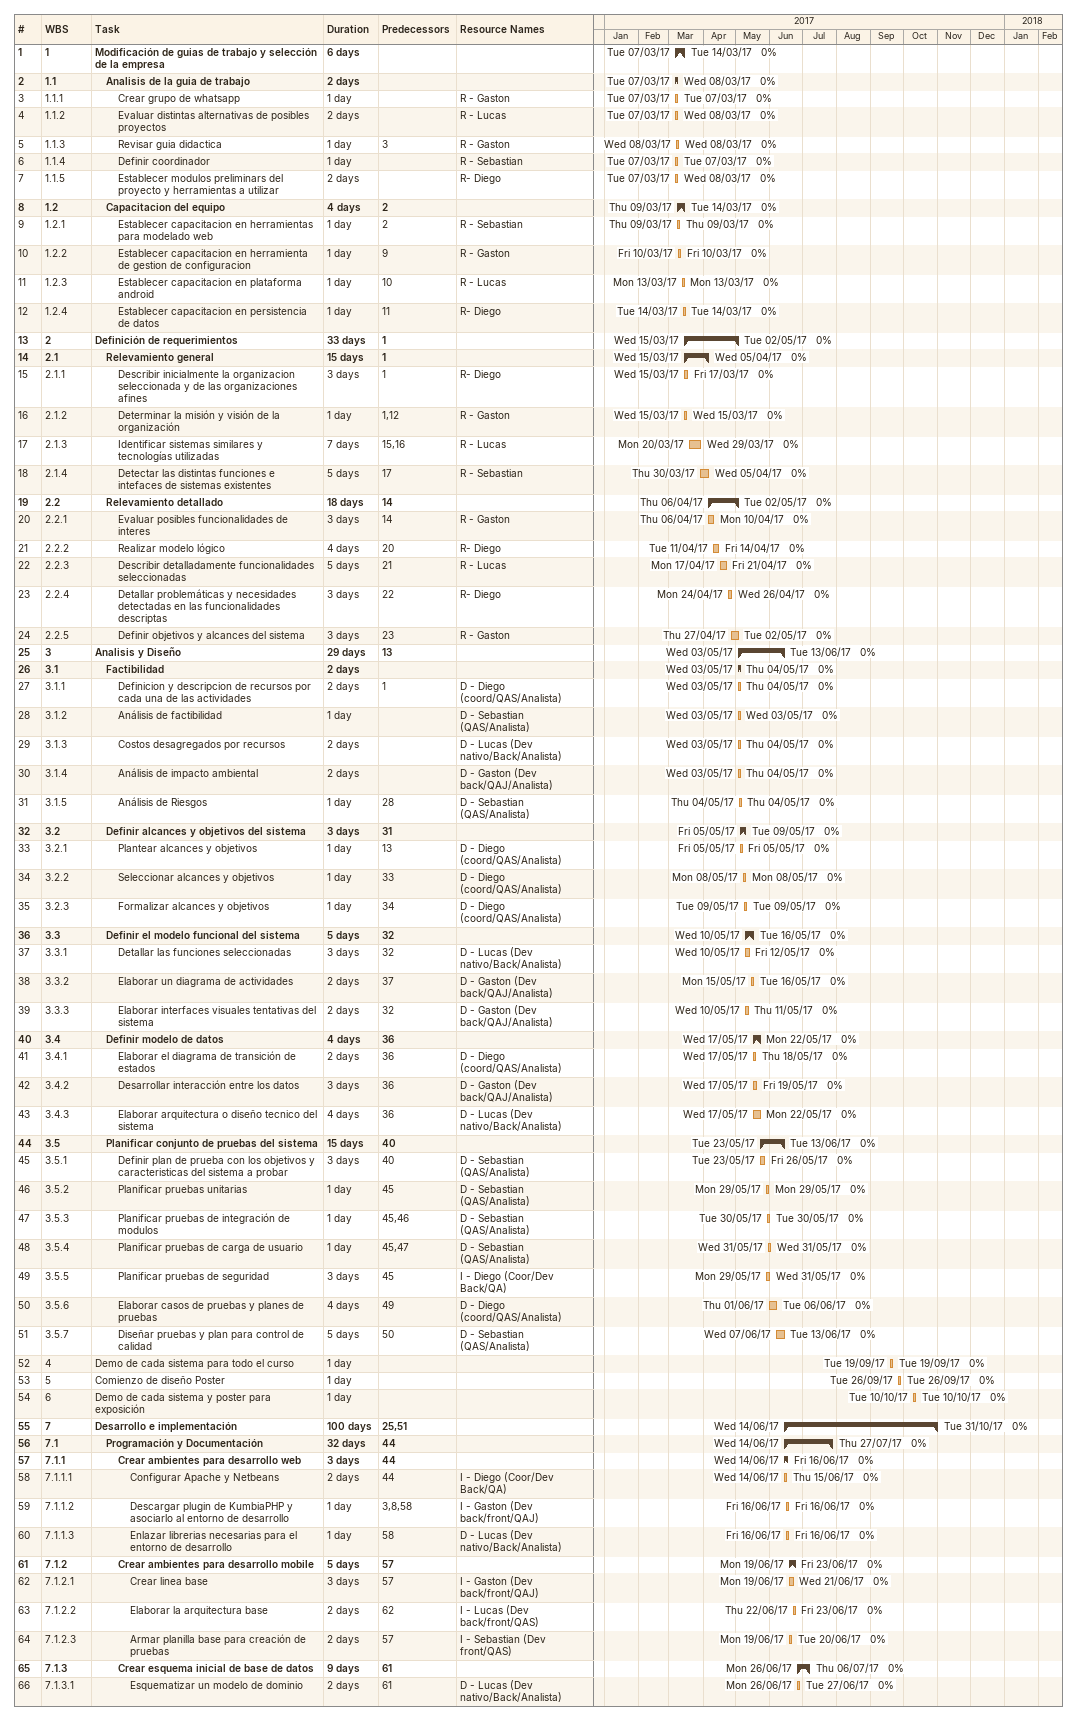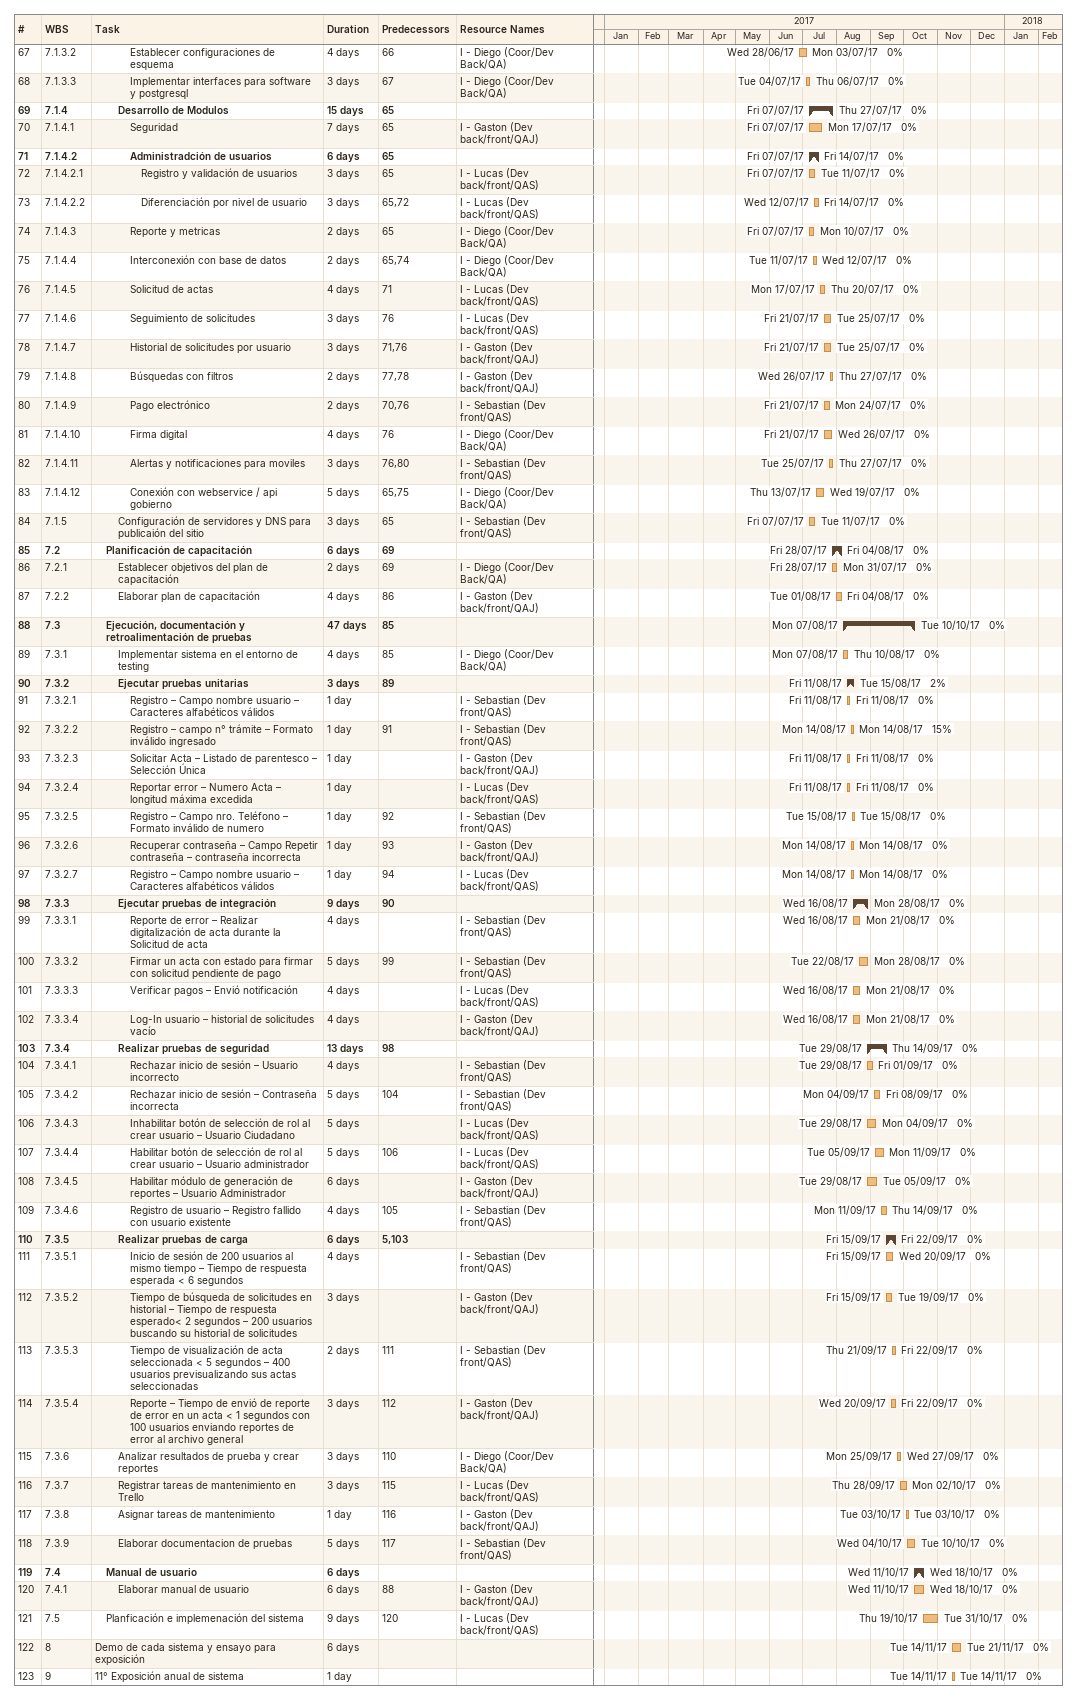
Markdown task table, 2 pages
| ID | WBS | Task | Duration | Start | Finish | Predecessors | Resources | % complete |
|---|---|---|---|---|---|---|---|---|
| 1 | 1 | **Modificación de guias de trabajo y selección de la empresa** | 6d | 2017-03-07 | 2017-03-14 |  |  | 0 |
| 2 | 1.1 | **Analisis de la guia de trabajo** | 2d | 2017-03-07 | 2017-03-08 |  |  | 0 |
| 3 | 1.1.1 | Crear grupo de whatsapp | 1d | 2017-03-07 | 2017-03-07 |  | R - Gaston | 0 |
| 4 | 1.1.2 | Evaluar distintas alternativas de posibles proyectos | 2d | 2017-03-07 | 2017-03-08 |  | R - Lucas | 0 |
| 5 | 1.1.3 | Revisar guia didactica | 1d | 2017-03-08 | 2017-03-08 | 3 | R - Gaston | 0 |
| 6 | 1.1.4 | Definir coordinador | 1d | 2017-03-07 | 2017-03-07 |  | R - Sebastian | 0 |
| 7 | 1.1.5 | Establecer modulos preliminars del proyecto y herramientas a utilizar | 2d | 2017-03-07 | 2017-03-08 |  | R- Diego | 0 |
| 8 | 1.2 | **Capacitacion del equipo** | 4d | 2017-03-09 | 2017-03-14 | 2 |  | 0 |
| 9 | 1.2.1 | Establecer capacitacion en herramientas para modelado web | 1d | 2017-03-09 | 2017-03-09 | 2 | R - Sebastian | 0 |
| 10 | 1.2.2 | Establecer capacitacion en herramienta de gestion de configuracion | 1d | 2017-03-10 | 2017-03-10 | 9 | R - Gaston | 0 |
| 11 | 1.2.3 | Establecer capacitacion en plataforma android | 1d | 2017-03-13 | 2017-03-13 | 10 | R - Lucas | 0 |
| 12 | 1.2.4 | Establecer capacitacion en persistencia de datos | 1d | 2017-03-14 | 2017-03-14 | 11 | R- Diego | 0 |
| 13 | 2 | **Definición de requerimientos** | 33d | 2017-03-15 | 2017-05-02 | 1 |  | 0 |
| 14 | 2.1 | **Relevamiento general** | 15d | 2017-03-15 | 2017-04-05 | 1 |  | 0 |
| 15 | 2.1.1 | Describir inicialmente la organizacion seleccionada y de las organizaciones afines | 3d | 2017-03-15 | 2017-03-17 | 1 | R- Diego | 0 |
| 16 | 2.1.2 | Determinar la misión y visión de la organización | 1d | 2017-03-15 | 2017-03-15 | 1, 12 | R - Gaston | 0 |
| 17 | 2.1.3 | Identificar sistemas similares y tecnologías utilizadas | 7d | 2017-03-20 | 2017-03-29 | 15, 16 | R - Lucas | 0 |
| 18 | 2.1.4 | Detectar las distintas funciones e intefaces de sistemas existentes | 5d | 2017-03-30 | 2017-04-05 | 17 | R - Sebastian | 0 |
| 19 | 2.2 | **Relevamiento detallado** | 18d | 2017-04-06 | 2017-05-02 | 14 |  | 0 |
| 20 | 2.2.1 | Evaluar posibles funcionalidades de interes | 3d | 2017-04-06 | 2017-04-10 | 14 | R - Gaston | 0 |
| 21 | 2.2.2 | Realizar modelo lógico | 4d | 2017-04-11 | 2017-04-14 | 20 | R- Diego | 0 |
| 22 | 2.2.3 | Describir detalladamente funcionalidades seleccionadas | 5d | 2017-04-17 | 2017-04-21 | 21 | R - Lucas | 0 |
| 23 | 2.2.4 | Detallar problemáticas y necesidades detectadas en las funcionalidades descriptas | 3d | 2017-04-24 | 2017-04-26 | 22 | R- Diego | 0 |
| 24 | 2.2.5 | Definir objetivos y alcances del sistema | 3d | 2017-04-27 | 2017-05-02 | 23 | R - Gaston | 0 |
| 25 | 3 | **Analisis y Diseño** | 29d | 2017-05-03 | 2017-06-13 | 13 |  | 0 |
| 26 | 3.1 | **Factibilidad** | 2d | 2017-05-03 | 2017-05-04 |  |  | 0 |
| 27 | 3.1.1 | Definicion y descripcion de recursos por cada una de las actividades | 2d | 2017-05-03 | 2017-05-04 | 1 | D - Diego (coord/QAS/Analista) | 0 |
| 28 | 3.1.2 | Análisis de factibilidad | 1d | 2017-05-03 | 2017-05-03 |  | D - Sebastian (QAS/Analista) | 0 |
| 29 | 3.1.3 | Costos desagregados por recursos | 2d | 2017-05-03 | 2017-05-04 |  | D - Lucas (Dev nativo/Back/Analista) | 0 |
| 30 | 3.1.4 | Análisis de impacto ambiental | 2d | 2017-05-03 | 2017-05-04 |  | D - Gaston (Dev back/QAJ/Analista) | 0 |
| 31 | 3.1.5 | Análisis de Riesgos | 1d | 2017-05-04 | 2017-05-04 | 28 | D - Sebastian (QAS/Analista) | 0 |
| 32 | 3.2 | **Definir alcances y objetivos del sistema** | 3d | 2017-05-05 | 2017-05-09 | 31 |  | 0 |
| 33 | 3.2.1 | Plantear alcances y objetivos | 1d | 2017-05-05 | 2017-05-05 | 13 | D - Diego (coord/QAS/Analista) | 0 |
| 34 | 3.2.2 | Seleccionar alcances y objetivos | 1d | 2017-05-08 | 2017-05-08 | 33 | D - Diego (coord/QAS/Analista) | 0 |
| 35 | 3.2.3 | Formalizar alcances y objetivos | 1d | 2017-05-09 | 2017-05-09 | 34 | D - Diego (coord/QAS/Analista) | 0 |
| 36 | 3.3 | **Definir el modelo funcional del sistema** | 5d | 2017-05-10 | 2017-05-16 | 32 |  | 0 |
| 37 | 3.3.1 | Detallar las funciones seleccionadas | 3d | 2017-05-10 | 2017-05-12 | 32 | D - Lucas (Dev nativo/Back/Analista) | 0 |
| 38 | 3.3.2 | Elaborar un diagrama de actividades | 2d | 2017-05-15 | 2017-05-16 | 37 | D - Gaston (Dev back/QAJ/Analista) | 0 |
| 39 | 3.3.3 | Elaborar interfaces visuales tentativas del sistema | 2d | 2017-05-10 | 2017-05-11 | 32 | D - Gaston (Dev back/QAJ/Analista) | 0 |
| 40 | 3.4 | **Definir modelo de datos** | 4d | 2017-05-17 | 2017-05-22 | 36 |  | 0 |
| 41 | 3.4.1 | Elaborar el diagrama de transición de estados | 2d | 2017-05-17 | 2017-05-18 | 36 | D - Diego (coord/QAS/Analista) | 0 |
| 42 | 3.4.2 | Desarrollar interacción entre los datos | 3d | 2017-05-17 | 2017-05-19 | 36 | D - Gaston (Dev back/QAJ/Analista) | 0 |
| 43 | 3.4.3 | Elaborar arquitectura o diseño tecnico del sistema | 4d | 2017-05-17 | 2017-05-22 | 36 | D - Lucas (Dev nativo/Back/Analista) | 0 |
| 44 | 3.5 | **Planificar conjunto de pruebas del sistema** | 15d | 2017-05-23 | 2017-06-13 | 40 |  | 0 |
| 45 | 3.5.1 | Definir plan de prueba con los objetivos y caracteristicas del sistema a probar | 3d | 2017-05-23 | 2017-05-26 | 40 | D - Sebastian (QAS/Analista) | 0 |
| 46 | 3.5.2 | Planificar pruebas unitarias | 1d | 2017-05-29 | 2017-05-29 | 45 | D - Sebastian (QAS/Analista) | 0 |
| 47 | 3.5.3 | Planificar pruebas de integración de modulos | 1d | 2017-05-30 | 2017-05-30 | 45, 46 | D - Sebastian (QAS/Analista) | 0 |
| 48 | 3.5.4 | Planificar pruebas de carga de usuario | 1d | 2017-05-31 | 2017-05-31 | 45, 47 | D - Sebastian (QAS/Analista) | 0 |
| 49 | 3.5.5 | Planificar pruebas de seguridad | 3d | 2017-05-29 | 2017-05-31 | 45 | I - Diego (Coor/Dev Back/QA) | 0 |
| 50 | 3.5.6 | Elaborar casos de pruebas y planes de pruebas | 4d | 2017-06-01 | 2017-06-06 | 49 | D - Diego (coord/QAS/Analista) | 0 |
| 51 | 3.5.7 | Diseñar pruebas y plan para control de calidad | 5d | 2017-06-07 | 2017-06-13 | 50 | D - Sebastian (QAS/Analista) | 0 |
| 52 | 4 | Demo de cada sistema para todo el curso | 1d | 2017-09-19 | 2017-09-19 |  |  | 0 |
| 53 | 5 | Comienzo de diseño Poster | 1d | 2017-09-26 | 2017-09-26 |  |  | 0 |
| 54 | 6 | Demo de cada sistema y poster para exposición | 1d | 2017-10-10 | 2017-10-10 |  |  | 0 |
| 55 | 7 | **Desarrollo e implementación** | 100d | 2017-06-14 | 2017-10-31 | 25, 51 |  | 0 |
| 56 | 7.1 | **Programación y Documentación** | 32d | 2017-06-14 | 2017-07-27 | 44 |  | 0 |
| 57 | 7.1.1 | **Crear ambientes para desarrollo web** | 3d | 2017-06-14 | 2017-06-16 | 44 |  | 0 |
| 58 | 7.1.1.1 | Configurar Apache y Netbeans | 2d | 2017-06-14 | 2017-06-15 | 44 | I - Diego (Coor/Dev Back/QA) | 0 |
| 59 | 7.1.1.2 | Descargar plugin de KumbiaPHP y asociarlo al entorno de desarrollo | 1d | 2017-06-16 | 2017-06-16 | 3, 8, 58 | I - Gaston (Dev back/front/QAJ) | 0 |
| 60 | 7.1.1.3 | Enlazar librerias necesarias para el entorno de desarrollo | 1d | 2017-06-16 | 2017-06-16 | 58 | D - Lucas (Dev nativo/Back/Analista) | 0 |
| 61 | 7.1.2 | **Crear ambientes para desarrollo mobile** | 5d | 2017-06-19 | 2017-06-23 | 57 |  | 0 |
| 62 | 7.1.2.1 | Crear linea base | 3d | 2017-06-19 | 2017-06-21 | 57 | I - Gaston (Dev back/front/QAJ) | 0 |
| 63 | 7.1.2.2 | Elaborar la arquitectura base | 2d | 2017-06-22 | 2017-06-23 | 62 | I - Lucas (Dev back/front/QAS) | 0 |
| 64 | 7.1.2.3 | Armar planilla base para creación de pruebas | 2d | 2017-06-19 | 2017-06-20 | 57 | I - Sebastian (Dev front/QAS) | 0 |
| 65 | 7.1.3 | **Crear esquema inicial de base de datos** | 9d | 2017-06-26 | 2017-07-06 | 61 |  | 0 |
| 66 | 7.1.3.1 | Esquematizar un modelo de dominio | 2d | 2017-06-26 | 2017-06-27 | 61 | D - Lucas (Dev nativo/Back/Analista) | 0 |
| 67 | 7.1.3.2 | Establecer configuraciones de esquema | 4d | 2017-06-28 | 2017-07-03 | 66 | I - Diego (Coor/Dev Back/QA) | 0 |
| 68 | 7.1.3.3 | Implementar interfaces para software y postgresql | 3d | 2017-07-04 | 2017-07-06 | 67 | I - Diego (Coor/Dev Back/QA) | 0 |
| 69 | 7.1.4 | **Desarrollo de Modulos** | 15d | 2017-07-07 | 2017-07-27 | 65 |  | 0 |
| 70 | 7.1.4.1 | Seguridad | 7d | 2017-07-07 | 2017-07-17 | 65 | I - Gaston (Dev back/front/QAJ) | 0 |
| 71 | 7.1.4.2 | **Administradción de usuarios** | 6d | 2017-07-07 | 2017-07-14 | 65 |  | 0 |
| 72 | 7.1.4.2.1 | Registro y validación de usuarios | 3d | 2017-07-07 | 2017-07-11 | 65 | I - Lucas (Dev back/front/QAS) | 0 |
| 73 | 7.1.4.2.2 | Diferenciación por nivel de usuario | 3d | 2017-07-12 | 2017-07-14 | 65, 72 | I - Lucas (Dev back/front/QAS) | 0 |
| 74 | 7.1.4.3 | Reporte y metricas | 2d | 2017-07-07 | 2017-07-10 | 65 | I - Diego (Coor/Dev Back/QA) | 0 |
| 75 | 7.1.4.4 | Interconexión con base de datos | 2d | 2017-07-11 | 2017-07-12 | 65, 74 | I - Diego (Coor/Dev Back/QA) | 0 |
| 76 | 7.1.4.5 | Solicitud de actas | 4d | 2017-07-17 | 2017-07-20 | 71 | I - Lucas (Dev back/front/QAS) | 0 |
| 77 | 7.1.4.6 | Seguimiento de solicitudes | 3d | 2017-07-21 | 2017-07-25 | 76 | I - Lucas (Dev back/front/QAS) | 0 |
| 78 | 7.1.4.7 | Historial de solicitudes por usuario | 3d | 2017-07-21 | 2017-07-25 | 71, 76 | I - Gaston (Dev back/front/QAJ) | 0 |
| 79 | 7.1.4.8 | Búsquedas con filtros | 2d | 2017-07-26 | 2017-07-27 | 77, 78 | I - Gaston (Dev back/front/QAJ) | 0 |
| 80 | 7.1.4.9 | Pago electrónico | 2d | 2017-07-21 | 2017-07-24 | 70, 76 | I - Sebastian (Dev front/QAS) | 0 |
| 81 | 7.1.4.10 | Firma digital | 4d | 2017-07-21 | 2017-07-26 | 76 | I - Diego (Coor/Dev Back/QA) | 0 |
| 82 | 7.1.4.11 | Alertas y notificaciones para moviles | 3d | 2017-07-25 | 2017-07-27 | 76, 80 | I - Sebastian (Dev front/QAS) | 0 |
| 83 | 7.1.4.12 | Conexión con webservice / api gobierno | 5d | 2017-07-13 | 2017-07-19 | 65, 75 | I - Diego (Coor/Dev Back/QA) | 0 |
| 84 | 7.1.5 | Configuración de servidores y DNS para publicaión del sitio | 3d | 2017-07-07 | 2017-07-11 | 65 | I - Sebastian (Dev front/QAS) | 0 |
| 85 | 7.2 | **Planificación de capacitación** | 6d | 2017-07-28 | 2017-08-04 | 69 |  | 0 |
| 86 | 7.2.1 | Establecer objetivos del plan de capacitación | 2d | 2017-07-28 | 2017-07-31 | 69 | I - Diego (Coor/Dev Back/QA) | 0 |
| 87 | 7.2.2 | Elaborar plan de capacitación | 4d | 2017-08-01 | 2017-08-04 | 86 | I - Gaston (Dev back/front/QAJ) | 0 |
| 88 | 7.3 | **Ejecución, documentación y retroalimentación de pruebas** | 47d | 2017-08-07 | 2017-10-10 | 85 |  | 0 |
| 89 | 7.3.1 | Implementar sistema en el entorno de testing | 4d | 2017-08-07 | 2017-08-10 | 85 | I - Diego (Coor/Dev Back/QA) | 0 |
| 90 | 7.3.2 | **Ejecutar pruebas unitarias** | 3d | 2017-08-11 | 2017-08-15 | 89 |  | 2 |
| 91 | 7.3.2.1 | Registro – Campo nombre usuario – Caracteres alfabéticos válidos | 1d | 2017-08-11 | 2017-08-11 |  | I - Sebastian (Dev front/QAS) | 0 |
| 92 | 7.3.2.2 | Registro – campo n° trámite – Formato inválido ingresado | 1d | 2017-08-14 | 2017-08-14 | 91 | I - Sebastian (Dev front/QAS) | 15 |
| 93 | 7.3.2.3 | Solicitar Acta – Listado de parentesco – Selección Única | 1d | 2017-08-11 | 2017-08-11 |  | I - Gaston (Dev back/front/QAJ) | 0 |
| 94 | 7.3.2.4 | Reportar error – Numero Acta – longitud máxima excedida | 1d | 2017-08-11 | 2017-08-11 |  | I - Lucas (Dev back/front/QAS) | 0 |
| 95 | 7.3.2.5 | Registro – Campo nro. Teléfono – Formato inválido de numero | 1d | 2017-08-15 | 2017-08-15 | 92 | I - Sebastian (Dev front/QAS) | 0 |
| 96 | 7.3.2.6 | Recuperar contraseña – Campo Repetir contraseña – contraseña incorrecta | 1d | 2017-08-14 | 2017-08-14 | 93 | I - Gaston (Dev back/front/QAJ) | 0 |
| 97 | 7.3.2.7 | Registro – Campo nombre usuario – Caracteres alfabéticos válidos | 1d | 2017-08-14 | 2017-08-14 | 94 | I - Lucas (Dev back/front/QAS) | 0 |
| 98 | 7.3.3 | **Ejecutar pruebas de integración** | 9d | 2017-08-16 | 2017-08-28 | 90 |  | 0 |
| 99 | 7.3.3.1 | Reporte de error – Realizar digitalización de acta durante la Solicitud de acta | 4d | 2017-08-16 | 2017-08-21 |  | I - Sebastian (Dev front/QAS) | 0 |
| 100 | 7.3.3.2 | Firmar un acta con estado para firmar con solicitud pendiente de pago | 5d | 2017-08-22 | 2017-08-28 | 99 | I - Sebastian (Dev front/QAS) | 0 |
| 101 | 7.3.3.3 | Verificar pagos – Envió notificación | 4d | 2017-08-16 | 2017-08-21 |  | I - Lucas (Dev back/front/QAS) | 0 |
| 102 | 7.3.3.4 | Log-In usuario – historial de solicitudes vacío | 4d | 2017-08-16 | 2017-08-21 |  | I - Gaston (Dev back/front/QAJ) | 0 |
| 103 | 7.3.4 | **Realizar pruebas de seguridad** | 13d | 2017-08-29 | 2017-09-14 | 98 |  | 0 |
| 104 | 7.3.4.1 | Rechazar inicio de sesión – Usuario incorrecto | 4d | 2017-08-29 | 2017-09-01 |  | I - Sebastian (Dev front/QAS) | 0 |
| 105 | 7.3.4.2 | Rechazar inicio de sesión – Contraseña incorrecta | 5d | 2017-09-04 | 2017-09-08 | 104 | I - Sebastian (Dev front/QAS) | 0 |
| 106 | 7.3.4.3 | Inhabilitar botón de selección de rol al crear usuario – Usuario Ciudadano | 5d | 2017-08-29 | 2017-09-04 |  | I - Lucas (Dev back/front/QAS) | 0 |
| 107 | 7.3.4.4 | Habilitar botón de selección de rol al crear usuario – Usuario administrador | 5d | 2017-09-05 | 2017-09-11 | 106 | I - Lucas (Dev back/front/QAS) | 0 |
| 108 | 7.3.4.5 | Habilitar módulo de generación de reportes – Usuario Administrador | 6d | 2017-08-29 | 2017-09-05 |  | I - Gaston (Dev back/front/QAJ) | 0 |
| 109 | 7.3.4.6 | Registro de usuario – Registro fallido con usuario existente | 4d | 2017-09-11 | 2017-09-14 | 105 | I - Sebastian (Dev front/QAS) | 0 |
| 110 | 7.3.5 | **Realizar pruebas de carga** | 6d | 2017-09-15 | 2017-09-22 | 5, 103 |  | 0 |
| 111 | 7.3.5.1 | Inicio de sesión de 200 usuarios al mismo tiempo – Tiempo de respuesta esperada < 6 segundos | 4d | 2017-09-15 | 2017-09-20 |  | I - Sebastian (Dev front/QAS) | 0 |
| 112 | 7.3.5.2 | Tiempo de búsqueda de solicitudes en historial – Tiempo de respuesta esperado< 2 segundos – 200 usuarios buscando su historial de solicitudes | 3d | 2017-09-15 | 2017-09-19 |  | I - Gaston (Dev back/front/QAJ) | 0 |
| 113 | 7.3.5.3 | Tiempo de visualización de acta seleccionada < 5 segundos – 400 usuarios previsualizando sus actas seleccionadas | 2d | 2017-09-21 | 2017-09-22 | 111 | I - Sebastian (Dev front/QAS) | 0 |
| 114 | 7.3.5.4 | Reporte – Tiempo de envió de reporte de error en un acta < 1 segundos con 100 usuarios enviando reportes de error al archivo general | 3d | 2017-09-20 | 2017-09-22 | 112 | I - Gaston (Dev back/front/QAJ) | 0 |
| 115 | 7.3.6 | Analizar resultados de prueba y crear reportes | 3d | 2017-09-25 | 2017-09-27 | 110 | I - Diego (Coor/Dev Back/QA) | 0 |
| 116 | 7.3.7 | Registrar tareas de mantenimiento en Trello | 3d | 2017-09-28 | 2017-10-02 | 115 | I - Lucas (Dev back/front/QAS) | 0 |
| 117 | 7.3.8 | Asignar tareas de mantenimiento | 1d | 2017-10-03 | 2017-10-03 | 116 | I - Gaston (Dev back/front/QAJ) | 0 |
| 118 | 7.3.9 | Elaborar documentacion de pruebas | 5d | 2017-10-04 | 2017-10-10 | 117 | I - Sebastian (Dev front/QAS) | 0 |
| 119 | 7.4 | **Manual de usuario** | 6d | 2017-10-11 | 2017-10-18 |  |  | 0 |
| 120 | 7.4.1 | Elaborar manual de usuario | 6d | 2017-10-11 | 2017-10-18 | 88 | I - Gaston (Dev back/front/QAJ) | 0 |
| 121 | 7.5 | Planficación e implemenación del sistema | 9d | 2017-10-19 | 2017-10-31 | 120 | I - Lucas (Dev back/front/QAS) | 0 |
| 122 | 8 | Demo de cada sistema y ensayo para exposición | 6d | 2017-11-14 | 2017-11-21 |  |  | 0 |
| 123 | 9 | 11° Exposición anual de sistema | 1d | 2017-11-14 | 2017-11-14 |  |  | 0 |
